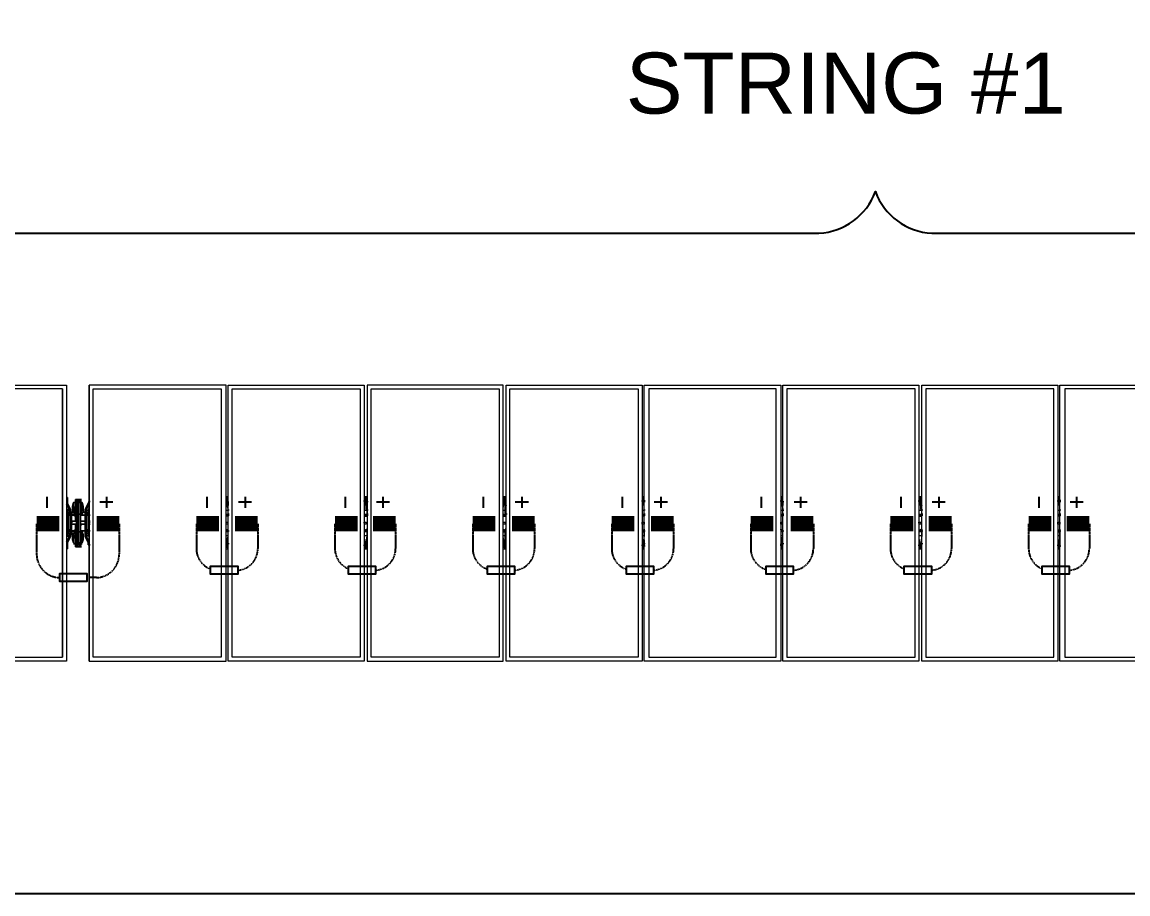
# Model space of a CAD drawing. Header units: feet. Extents: x -9903 to 12307, y -41 to 4121.
# Drawn here: x 3125.6 to 3488.5, y 3588.3 to 3874.2 of the extents above; entities that cross this region are included whole.
import ezdxf
from ezdxf.lldxf.tags import DXFTag

# ---------------------------------------------------------------- set-up
doc = ezdxf.new("R2010")
doc.units = ezdxf.units.FT
doc.header["$MEASUREMENT"] = 0
doc.linetypes.add('HIDDEN', pattern=[0.375, 0.25, -0.125])
for name, color, linetype in [('E-HARN-COMP', 8, 'Continuous'), ('E-TRNK-CABL-NEG', 6, 'HIDDEN'), ('E-TRUNK-CABLE-POS', 6, 'HIDDEN'), ('G-ANNO-TEXT', 1, 'Continuous'), ('Polarity-Text', 7, 'Continuous'), ('PV-DC-CABL-UG+', 5, 'DC+')]:
    doc.layers.add(name, color=color, linetype=linetype)
doc.styles.add('NEI-A', font='arial.ttf')
tags = doc.linetypes.add('DC+', pattern='A,0.176989,-0.049113,["DC+",NEI-A,S=0.1,R=0,X=0,Y=-0.05],-0.049113,-0.250887,0.176989', length=0.703091).pattern_tags.tags
tags[6] = DXFTag(74, 10)

# ---------------------------------------------------------------- blocks, each defined once
blk = doc.blocks.new('A$C4742fff2')
at = {"lineweight": 5}
for points in [[(15.6294, 0), (15.3994, 0), (15.3994, 0.4666), (15.6294, 0.4666)], [(15.6227, 0.46), (15.406, 0.46), (15.406, 0.0067), (15.6227, 0.0067)], [(15.6677, 0), (15.8994, 0), (15.8994, 0.4666), (15.6677, 0.4666)], [(15.6744, 0.0067), (15.6744, 0.46), (15.891, 0.46), (15.891, 0.0067)], [(15.9027, 0.4666), (16.1327, 0.4666), (16.1327, 0), (15.9027, 0)], [(15.9094, 0.0067), (15.9094, 0.46), (16.126, 0.46), (16.126, 0.0067)], [(16.1377, 0.4666), (16.1377, 0), (16.3677, 0), (16.3677, 0.4666)], [(16.1443, 0.46), (16.361, 0.46), (16.361, 0.0067), (16.1443, 0.0067)], [(16.6027, 0), (16.3727, 0), (16.3727, 0.4666), (16.6027, 0.4666)], [(16.3793, 0.0067), (16.3793, 0.46), (16.596, 0.46), (16.596, 0.0067)], [(16.8376, 0), (16.606, 0), (16.606, 0.4666), (16.8376, 0.4666)], [(16.8293, 0.46), (16.6143, 0.46), (16.6143, 0.0067), (16.8293, 0.0067)], [(16.841, 0.4666), (17.071, 0.4666), (17.071, 0), (16.841, 0)], [(17.0643, 0.46), (16.8476, 0.46), (16.8476, 0.0067), (17.0643, 0.0067)], [(17.076, 0.4666), (17.306, 0.4666), (17.306, 0), (17.076, 0)], [(17.2993, 0.46), (17.0826, 0.46), (17.0826, 0.0067), (17.2993, 0.0067)], [(17.541, 0), (17.3093, 0), (17.3093, 0.4666), (17.541, 0.4666)], [(17.5343, 0.46), (17.3176, 0.46), (17.3176, 0.0067), (17.5343, 0.0067)], [(15.631, 0.27), (15.631, 0.2683), (15.631, 0.27), (15.631, 0.2767), (15.6294, 0.2767), (15.631, 0.2767)], [(15.6377, 0.2517), (15.636, 0.2517), (15.636, 0.2533), (15.6344, 0.2533), (15.6344, 0.255), (15.636, 0.255), (15.636, 0.2567), (15.631, 0.2667), (15.636, 0.2567), (15.636, 0.255), (15.6344, 0.255), (15.631, 0.255), (15.631, 0.2533), (15.6327, 0.2517), (15.636, 0.2517), (15.6377, 0.2517), (15.6377, 0.215), (15.636, 0.215), (15.6377, 0.215), (15.6377, 0.2133), (15.636, 0.2133), (15.636, 0.2117), (15.6344, 0.2117), (15.636, 0.2117), (15.636, 0.21), (15.631, 0.2), (15.636, 0.21), (15.636, 0.2117), (15.6344, 0.2117), (15.631, 0.2117), (15.6344, 0.2117), (15.636, 0.2117), (15.6344, 0.2117), (15.6344, 0.2133), (15.636, 0.215), (15.6327, 0.215), (15.6327, 0.2167), (15.631, 0.2167), (15.631, 0.25), (15.6327, 0.25), (15.6327, 0.2517), (15.6327, 0.25), (15.631, 0.25), (15.631, 0.2167), (15.6327, 0.2167), (15.6327, 0.215), (15.636, 0.215), (15.6377, 0.215), (15.6377, 0.2133), (15.636, 0.2133), (15.636, 0.2117), (15.6344, 0.2117), (15.6344, 0.2133), (15.636, 0.215), (15.6377, 0.215), (15.6377, 0.2517), (15.636, 0.2517), (15.6377, 0.2517), (15.636, 0.2533), (15.636, 0.255), (15.636, 0.2567), (15.636, 0.255), (15.636, 0.2533)], [(15.6394, 0.2517), (15.641, 0.2517), (15.6427, 0.25), (15.641, 0.2517), (15.641, 0.2567), (15.6427, 0.2567), (15.6427, 0.255), (15.6444, 0.255), (15.6427, 0.25), (15.641, 0.2517), (15.6427, 0.25), (15.641, 0.2517), (15.6394, 0.2517), (15.6394, 0.2617), (15.641, 0.2683), (15.641, 0.26), (15.6444, 0.26), (15.6444, 0.2683), (15.641, 0.2683), (15.6444, 0.2683), (15.6444, 0.26), (15.641, 0.26), (15.641, 0.2683), (15.6394, 0.2617), (15.6394, 0.2517), (15.641, 0.2517), (15.641, 0.2533), (15.641, 0.2517), (15.6394, 0.2517), (15.6394, 0.2617)], [(15.6444, 0.2717), (15.6444, 0.2617), (15.646, 0.2617), (15.6444, 0.2617), (15.6444, 0.24), (15.6444, 0.2383), (15.6444, 0.24), (15.6444, 0.2617)], [(15.646, 0.2633), (15.6444, 0.2633)], [(15.6477, 0.2183), (15.6477, 0.2483), (15.646, 0.2483), (15.646, 0.2683), (15.6477, 0.2683), (15.6477, 0.2483), (15.6477, 0.2683), (15.646, 0.2683), (15.646, 0.2483), (15.6477, 0.2483), (15.6477, 0.2183), (15.646, 0.2183), (15.646, 0.2483), (15.646, 0.2183)], [(15.6494, 0.2717), (15.651, 0.2717), (15.6494, 0.2717), (15.6494, 0.2683), (15.6494, 0.2483), (15.6494, 0.2683), (15.6477, 0.2683), (15.6477, 0.2717)], [(15.6494, 0.2683), (15.6494, 0.2483), (15.6527, 0.2483), (15.6527, 0.2683)], [(15.6494, 0.2683), (15.6494, 0.2483), (15.6527, 0.2483), (15.6527, 0.2683)], [(15.6527, 0.2617), (15.6527, 0.2717), (15.6527, 0.27), (15.6544, 0.27), (15.6527, 0.27), (15.6527, 0.2717), (15.651, 0.2717), (15.6527, 0.2717), (15.6544, 0.2717), (15.6527, 0.2717)], [(15.6527, 0.2717), (15.651, 0.2717)], [(15.6544, 0.2633), (15.6527, 0.2633)], [(15.656, 0.2583), (15.656, 0.26), (15.6544, 0.26), (15.6544, 0.2567), (15.6544, 0.26), (15.656, 0.26), (15.656, 0.2683), (15.6544, 0.2683), (15.656, 0.2683), (15.656, 0.26)], [(15.656, 0.2683), (15.6577, 0.2617), (15.6577, 0.2517), (15.6577, 0.2533), (15.6577, 0.2517), (15.6577, 0.2617)], [(15.666, 0.2517), (15.666, 0.25), (15.6677, 0.25), (15.6677, 0.2167), (15.666, 0.2167), (15.666, 0.215), (15.6677, 0.215), (15.6677, 0.2167), (15.6677, 0.215), (15.6677, 0.2133), (15.6677, 0.215), (15.666, 0.215), (15.666, 0.2117), (15.6627, 0.2117), (15.661, 0.2117), (15.661, 0.21), (15.661, 0.2117), (15.661, 0.215), (15.6627, 0.215), (15.661, 0.215), (15.661, 0.2517), (15.6627, 0.2517), (15.661, 0.2517), (15.661, 0.255), (15.6627, 0.255), (15.666, 0.255), (15.6627, 0.255), (15.6627, 0.2567), (15.661, 0.2567), (15.666, 0.2667), (15.661, 0.2567), (15.6627, 0.2567), (15.6627, 0.255), (15.6644, 0.255), (15.6627, 0.255), (15.6627, 0.2517), (15.666, 0.2517), (15.666, 0.25), (15.6677, 0.25), (15.6677, 0.2517), (15.6677, 0.25), (15.6677, 0.2167), (15.666, 0.2167), (15.666, 0.215), (15.6627, 0.215), (15.661, 0.215), (15.661, 0.2517), (15.6627, 0.2517)], [(15.666, 0.2683), (15.6677, 0.27), (15.6677, 0.2767), (15.6677, 0.27)], [(15.631, 0.2517), (15.6327, 0.2517), (15.631, 0.2517), (15.6294, 0.2533), (15.631, 0.2517), (15.6327, 0.2517), (15.631, 0.2517), (15.631, 0.25)], [(15.631, 0.2467), (15.6294, 0.2467)], [(15.636, 0.2517), (15.6327, 0.2517), (15.631, 0.2533), (15.631, 0.255), (15.6344, 0.255), (15.6344, 0.2533), (15.636, 0.2533)], [(15.6344, 0.25), (15.6327, 0.25), (15.6327, 0.2483), (15.6327, 0.2467), (15.6344, 0.2467), (15.636, 0.2467), (15.636, 0.2483), (15.636, 0.25)], [(15.6344, 0.25), (15.6327, 0.2483), (15.6344, 0.2467), (15.636, 0.2483)], [(15.6327, 0.2483), (15.6344, 0.25), (15.6344, 0.2483), (15.6327, 0.2483), (15.6344, 0.25), (15.6344, 0.2483), (15.636, 0.2483), (15.6344, 0.2483), (15.636, 0.2483), (15.6344, 0.2483), (15.636, 0.2483), (15.6344, 0.2483), (15.636, 0.2483), (15.6344, 0.2483), (15.636, 0.2483), (15.6344, 0.2483), (15.636, 0.2483), (15.6344, 0.2483), (15.636, 0.2483), (15.6344, 0.2483), (15.636, 0.2483), (15.6344, 0.2483), (15.636, 0.2483), (15.6344, 0.2483), (15.636, 0.2483), (15.636, 0.2467), (15.6344, 0.2467), (15.6327, 0.2467), (15.6327, 0.2483), (15.6344, 0.2483), (15.636, 0.2483), (15.636, 0.2467), (15.6344, 0.2467), (15.6327, 0.2467)], [(15.6344, 0.25), (15.6327, 0.25), (15.6327, 0.2483), (15.6327, 0.2467), (15.6344, 0.2467), (15.636, 0.2467), (15.636, 0.2483), (15.636, 0.25)], [(15.6344, 0.25), (15.6327, 0.2483), (15.6344, 0.2467), (15.636, 0.2483)], [(15.6344, 0.255), (15.636, 0.255)], [(15.6344, 0.255), (15.636, 0.255)], [(15.6377, 0.2483), (15.641, 0.2483), (15.6377, 0.2483), (15.6444, 0.2483), (15.6427, 0.2483), (15.6444, 0.2483), (15.6427, 0.2483), (15.6444, 0.2483), (15.6427, 0.2483), (15.6444, 0.2483)], [(15.6444, 0.2467), (15.6377, 0.2467)], [(15.641, 0.26), (15.641, 0.2583)], [(15.641, 0.2517), (15.6427, 0.2517), (15.6427, 0.25), (15.6444, 0.255), (15.6427, 0.255), (15.6427, 0.2567), (15.641, 0.2567)], [(15.6427, 0.2517), (15.6427, 0.25), (15.6427, 0.2517), (15.641, 0.2517), (15.6427, 0.25)], [(15.641, 0.2467), (15.6427, 0.245)], [(15.6427, 0.26), (15.6427, 0.2567)], [(15.6477, 0.1983), (15.6477, 0.2183), (15.6494, 0.2183), (15.6494, 0.2483), (15.6477, 0.2483), (15.6494, 0.2483), (15.6494, 0.2183), (15.6477, 0.2183), (15.6477, 0.1983), (15.646, 0.1983), (15.646, 0.2183), (15.646, 0.1983)], [(15.6544, 0.2483), (15.6527, 0.2483), (15.6527, 0.2183), (15.6494, 0.2183), (15.6494, 0.2483), (15.651, 0.2483), (15.6494, 0.2483), (15.6494, 0.2183), (15.6527, 0.2183), (15.6527, 0.2483), (15.6544, 0.2483), (15.656, 0.2483), (15.6577, 0.2483), (15.656, 0.2483)], [(15.6544, 0.2367), (15.6527, 0.2367), (15.6544, 0.2367), (15.6527, 0.2367), (15.6544, 0.2367), (15.6527, 0.2367), (15.6527, 0.24), (15.6527, 0.2617), (15.6544, 0.2617), (15.6527, 0.2617), (15.6527, 0.24), (15.6527, 0.2367)], [(15.6544, 0.2483), (15.6527, 0.2483)], [(15.661, 0.2467), (15.6527, 0.2467)], [(15.656, 0.2567), (15.6577, 0.2517), (15.656, 0.2517), (15.6544, 0.25), (15.6544, 0.255), (15.656, 0.255)], [(15.656, 0.2567), (15.6577, 0.2517), (15.656, 0.2517), (15.6544, 0.25), (15.6544, 0.255), (15.656, 0.255)], [(15.656, 0.2517), (15.6544, 0.25), (15.6544, 0.2517), (15.6544, 0.25), (15.656, 0.2517), (15.6544, 0.25)], [(15.6594, 0.2517), (15.6577, 0.2517), (15.656, 0.25), (15.6577, 0.2517)], [(15.6577, 0.2517), (15.6577, 0.2617)], [(15.661, 0.255), (15.661, 0.2567), (15.661, 0.255), (15.661, 0.2517), (15.6627, 0.2517), (15.6627, 0.255)], [(15.6644, 0.2483), (15.6644, 0.25), (15.6627, 0.2483), (15.6627, 0.2467), (15.6644, 0.2467), (15.666, 0.2467), (15.666, 0.2483)], [(15.6644, 0.25), (15.6627, 0.2483), (15.6644, 0.2467), (15.666, 0.2483)], [(15.6644, 0.2467), (15.666, 0.2467), (15.666, 0.2483), (15.666, 0.25), (15.6644, 0.25), (15.6627, 0.25), (15.6627, 0.2483), (15.6627, 0.2467)], [(15.6644, 0.25), (15.6627, 0.2483), (15.6644, 0.2467), (15.666, 0.2483)], [(15.6644, 0.2467), (15.666, 0.2467), (15.666, 0.2483), (15.666, 0.25), (15.6644, 0.25), (15.6627, 0.25), (15.6627, 0.2483), (15.6627, 0.2467)], [(15.666, 0.2483), (15.6644, 0.2483)], [(15.666, 0.2483), (15.6644, 0.2483)], [(15.666, 0.2483), (15.6644, 0.2483), (15.666, 0.2483), (15.6644, 0.2483), (15.666, 0.2483), (15.6644, 0.2483), (15.666, 0.2483), (15.6644, 0.2483), (15.666, 0.2483), (15.6644, 0.2483), (15.666, 0.2483), (15.6677, 0.2483)], [(15.6677, 0.2533), (15.6677, 0.2517), (15.666, 0.2517), (15.666, 0.255), (15.666, 0.2517), (15.6677, 0.2517)], [(15.6694, 0.2467), (15.6677, 0.2467)], [(15.631, 0.2367), (15.6294, 0.2367)], [(15.631, 0.235), (15.6294, 0.235)], [(15.6294, 0.2317), (15.631, 0.2317)], [(15.6294, 0.2317), (15.631, 0.2317)], [(15.646, 0.2367), (15.6377, 0.2367), (15.646, 0.2367), (15.6444, 0.2367), (15.6444, 0.24), (15.6444, 0.2367), (15.646, 0.2367), (15.6444, 0.2367)], [(15.6377, 0.2317), (15.6377, 0.235), (15.6394, 0.235), (15.6377, 0.235)], [(15.6394, 0.2317), (15.6377, 0.2317), (15.646, 0.2317), (15.6377, 0.2317)], [(15.646, 0.2367), (15.6444, 0.2367), (15.6444, 0.24), (15.6444, 0.2367)], [(15.6444, 0.23), (15.646, 0.23), (15.6444, 0.23), (15.6444, 0.2317)], [(15.6444, 0.2267), (15.6444, 0.23)], [(15.6444, 0.2267), (15.6444, 0.2283), (15.6444, 0.2267), (15.6444, 0.205), (15.646, 0.205), (15.6444, 0.205)], [(15.6527, 0.24), (15.6527, 0.2383), (15.6527, 0.24), (15.6527, 0.2367), (15.661, 0.2367), (15.6527, 0.2367)], [(15.6527, 0.2317), (15.661, 0.2317), (15.661, 0.235), (15.661, 0.2317), (15.6527, 0.2317), (15.6527, 0.23), (15.6544, 0.23), (15.6527, 0.23), (15.6527, 0.2267), (15.6527, 0.23)], [(15.6527, 0.2317), (15.6527, 0.23), (15.6544, 0.23), (15.6527, 0.23)], [(15.6544, 0.23), (15.6527, 0.23), (15.6527, 0.2267), (15.6527, 0.23)], [(15.6527, 0.2267), (15.6527, 0.205), (15.6544, 0.205), (15.6527, 0.205), (15.6527, 0.1967), (15.6527, 0.205), (15.6527, 0.2267), (15.6527, 0.2283)], [(15.6694, 0.2367), (15.6677, 0.2367)], [(15.6694, 0.235), (15.6677, 0.235)], [(15.6694, 0.2317), (15.6677, 0.2317)], [(15.6694, 0.2317), (15.6677, 0.2317)], [(15.901, 0.235), (15.9027, 0.2333), (15.901, 0.2317), (15.8994, 0.2317), (15.8994, 0.2333), (15.8994, 0.235)], [(16.1343, 0.235), (16.136, 0.235), (16.136, 0.2317), (16.1343, 0.2317), (16.1327, 0.2333), (16.1327, 0.235)], [(16.3693, 0.235), (16.371, 0.235), (16.371, 0.2317), (16.3677, 0.2317), (16.3677, 0.2333), (16.3677, 0.235)], [(16.6043, 0.235), (16.606, 0.235), (16.606, 0.2317), (16.6027, 0.2317), (16.6027, 0.2333), (16.6027, 0.235)], [(16.8376, 0.235), (16.8393, 0.235), (16.841, 0.2333), (16.8393, 0.2333), (16.8393, 0.2317), (16.8376, 0.2317), (16.8376, 0.2333)], [(17.0726, 0.235), (17.0743, 0.235), (17.0743, 0.2317), (17.0726, 0.2317), (17.071, 0.2333), (17.071, 0.235)], [(17.3076, 0.235), (17.3093, 0.235), (17.3093, 0.2317), (17.306, 0.2317), (17.306, 0.2333), (17.306, 0.235)], [(15.6294, 0.22), (15.631, 0.22)], [(15.6294, 0.2133), (15.631, 0.215), (15.6327, 0.215), (15.631, 0.2133), (15.631, 0.2117), (15.631, 0.2133), (15.6327, 0.215), (15.631, 0.215)], [(15.631, 0.2167), (15.631, 0.215)], [(15.6344, 0.22), (15.6344, 0.2217), (15.6327, 0.22), (15.6344, 0.22), (15.636, 0.22), (15.6344, 0.22), (15.636, 0.22), (15.6344, 0.22), (15.636, 0.22), (15.6344, 0.22), (15.636, 0.22)], [(15.6344, 0.2217), (15.6327, 0.22), (15.6344, 0.2183), (15.636, 0.22)], [(15.6344, 0.2217), (15.6327, 0.2217), (15.6327, 0.22), (15.6327, 0.2183), (15.6344, 0.2183), (15.636, 0.2183), (15.636, 0.22), (15.636, 0.2217)], [(15.6344, 0.2217), (15.6327, 0.22), (15.6344, 0.2183), (15.636, 0.22)], [(15.6344, 0.2217), (15.6327, 0.2217), (15.6327, 0.22), (15.6327, 0.2183), (15.6344, 0.2183), (15.636, 0.2183), (15.636, 0.22), (15.636, 0.2217)], [(15.636, 0.22), (15.6344, 0.22)], [(15.636, 0.22), (15.6344, 0.22)], [(15.636, 0.2117), (15.636, 0.21)], [(15.641, 0.22), (15.6377, 0.22), (15.6444, 0.22), (15.6377, 0.22), (15.641, 0.22), (15.6427, 0.2217)], [(15.6427, 0.2183), (15.6444, 0.2183), (15.6427, 0.2183), (15.6444, 0.2183), (15.6377, 0.2183), (15.6444, 0.2183)], [(15.6394, 0.215), (15.641, 0.215), (15.6427, 0.2167), (15.641, 0.215), (15.6427, 0.2167), (15.6427, 0.215), (15.6427, 0.2167), (15.641, 0.215), (15.6427, 0.2167), (15.641, 0.215), (15.6394, 0.215), (15.6394, 0.205)], [(15.641, 0.2), (15.641, 0.2083), (15.6444, 0.2083), (15.6444, 0.1983), (15.641, 0.1983), (15.6444, 0.1983), (15.6444, 0.2083), (15.641, 0.2083), (15.641, 0.2), (15.6394, 0.205), (15.6394, 0.215), (15.641, 0.215), (15.641, 0.2133), (15.641, 0.215), (15.6394, 0.215), (15.6394, 0.205)], [(15.641, 0.21), (15.641, 0.215), (15.6427, 0.2167), (15.6444, 0.2117), (15.641, 0.2117), (15.641, 0.21), (15.641, 0.215), (15.6427, 0.2167), (15.6444, 0.2117), (15.641, 0.2117), (15.641, 0.21), (15.641, 0.2083)], [(15.6444, 0.2183), (15.6427, 0.2183)], [(15.6427, 0.2117), (15.6427, 0.2083)], [(15.6527, 0.2183), (15.6527, 0.1983), (15.6494, 0.1983), (15.6494, 0.2183), (15.651, 0.2183), (15.6494, 0.2183), (15.6494, 0.2), (15.6494, 0.2183), (15.6494, 0.1983), (15.6527, 0.1983), (15.6527, 0.2183), (15.6544, 0.2183), (15.656, 0.2183), (15.6544, 0.2183), (15.6544, 0.22), (15.6527, 0.22), (15.661, 0.22), (15.6527, 0.22), (15.6544, 0.22), (15.6544, 0.2183)], [(15.6527, 0.2183), (15.6544, 0.2183)], [(15.6544, 0.2167), (15.656, 0.215), (15.6544, 0.2167), (15.6544, 0.215), (15.6544, 0.2167), (15.6544, 0.2117)], [(15.656, 0.2), (15.6577, 0.205), (15.6577, 0.215), (15.6577, 0.2133), (15.6577, 0.215), (15.6577, 0.205), (15.656, 0.2), (15.656, 0.2083), (15.6544, 0.2083), (15.6544, 0.1983), (15.656, 0.1983), (15.6544, 0.1983), (15.6544, 0.2083), (15.656, 0.2083)], [(15.656, 0.21), (15.656, 0.2083), (15.656, 0.21), (15.656, 0.2117), (15.6544, 0.2117), (15.6544, 0.2083), (15.6544, 0.2117), (15.656, 0.2117)], [(15.6577, 0.2183), (15.656, 0.2183)], [(15.656, 0.2167), (15.6577, 0.215), (15.6577, 0.205), (15.6577, 0.215), (15.656, 0.2167), (15.6577, 0.215)], [(15.6644, 0.2117), (15.6627, 0.2117), (15.661, 0.21), (15.666, 0.2), (15.661, 0.21), (15.6627, 0.2117), (15.666, 0.2117), (15.666, 0.215), (15.6627, 0.215), (15.6627, 0.2117)], [(15.6627, 0.2117), (15.6627, 0.215), (15.661, 0.215), (15.661, 0.2117)], [(15.6644, 0.2217), (15.6627, 0.22), (15.6644, 0.2183), (15.666, 0.22)], [(15.6644, 0.2183), (15.666, 0.2183), (15.666, 0.22), (15.666, 0.2217), (15.6644, 0.2217), (15.6627, 0.2217), (15.6627, 0.22), (15.6627, 0.2183)], [(15.6644, 0.2217), (15.6627, 0.22), (15.6644, 0.2183), (15.666, 0.22)], [(15.6644, 0.2183), (15.666, 0.2183), (15.666, 0.22), (15.666, 0.2217), (15.6644, 0.2217), (15.6627, 0.2217), (15.6627, 0.22), (15.6627, 0.2183)], [(15.666, 0.22), (15.6644, 0.22)], [(15.666, 0.22), (15.6644, 0.22)], [(15.6694, 0.22), (15.6677, 0.22)], [(15.6294, 0.19), (15.631, 0.19), (15.631, 0.1967), (15.631, 0.1983), (15.631, 0.1967), (15.631, 0.19)], [(15.651, 0.1967), (15.651, 0.195), (15.6527, 0.195), (15.6527, 0.1983), (15.6544, 0.1983), (15.6527, 0.1983), (15.6527, 0.195), (15.6527, 0.1967), (15.6527, 0.195), (15.6527, 0.1967), (15.6527, 0.195), (15.6527, 0.1933), (15.6527, 0.195), (15.651, 0.195), (15.651, 0.1967), (15.6494, 0.1967), (15.6477, 0.1967), (15.646, 0.1967), (15.6444, 0.1967), (15.6444, 0.195), (15.6444, 0.1967), (15.6444, 0.205), (15.6444, 0.1967), (15.6444, 0.195), (15.646, 0.1967), (15.646, 0.1983), (15.6444, 0.1983), (15.646, 0.1983), (15.646, 0.1967), (15.6444, 0.195), (15.6444, 0.1967), (15.646, 0.1967), (15.6477, 0.1967), (15.6494, 0.1967)], [(15.6444, 0.2033), (15.646, 0.2033)], [(15.6444, 0.195), (15.646, 0.195), (15.6444, 0.195), (15.6444, 0.1933)], [(15.646, 0.195), (15.6477, 0.195), (15.6477, 0.1967)], [(15.646, 0.195), (15.6477, 0.1967), (15.6494, 0.1967), (15.6477, 0.1967), (15.646, 0.1967), (15.646, 0.195), (15.6477, 0.195)], [(15.6544, 0.1933), (15.6527, 0.1933), (15.6527, 0.195), (15.6527, 0.1933), (15.6544, 0.1933), (15.6527, 0.1933), (15.646, 0.1933), (15.6527, 0.1933)], [(15.6494, 0.2), (15.6477, 0.2), (15.6494, 0.2), (15.6494, 0.1967), (15.6477, 0.1967), (15.6477, 0.1983), (15.6477, 0.1967), (15.6494, 0.1967), (15.6494, 0.2), (15.651, 0.2)], [(15.6494, 0.1967), (15.6477, 0.1967)], [(15.651, 0.1967), (15.651, 0.195)], [(15.6544, 0.2033), (15.6527, 0.2033)], [(15.6544, 0.1967), (15.6527, 0.1967)], [(15.6677, 0.1967), (15.666, 0.1967), (15.666, 0.1983), (15.666, 0.1967), (15.6677, 0.1967), (15.6677, 0.19)]]:
    blk.add_lwpolyline(points, close=True, dxfattribs=at)
for points in [[(15.6227, 0.46), (15.6227, 0.0067)], [(15.6294, 0.4666), (15.6294, 0)], [(15.6677, 0), (15.6677, 0.4666)], [(15.6744, 0.0067), (15.6744, 0.46)], [(15.631, 0.2667), (15.631, 0.2667)], [(15.631, 0.2667), (15.631, 0.2667)], [(15.6427, 0.2683), (15.6427, 0.2683)], [(15.6427, 0.2683), (15.6427, 0.2683)], [(15.6444, 0.2733), (15.6444, 0.2717), (15.646, 0.27), (15.646, 0.2683), (15.646, 0.27), (15.6444, 0.2717), (15.646, 0.2717), (15.6477, 0.2717), (15.646, 0.2717), (15.6444, 0.2717), (15.6444, 0.27), (15.646, 0.27), (15.6477, 0.27), (15.6494, 0.27), (15.651, 0.27), (15.6494, 0.27), (15.651, 0.27), (15.6494, 0.27), (15.6477, 0.27), (15.646, 0.27), (15.6444, 0.27), (15.6444, 0.2717), (15.6444, 0.2733), (15.646, 0.2733), (15.651, 0.2733), (15.6527, 0.2733), (15.651, 0.2717), (15.6527, 0.2717), (15.651, 0.2717), (15.6494, 0.2717), (15.6494, 0.2683), (15.651, 0.2683), (15.6494, 0.2683), (15.6494, 0.27), (15.6477, 0.27), (15.6494, 0.27), (15.651, 0.27), (15.6494, 0.27), (15.6494, 0.2683), (15.6477, 0.2683), (15.6477, 0.2717), (15.646, 0.2717), (15.6477, 0.2717), (15.6494, 0.2717), (15.651, 0.2717), (15.6527, 0.2733), (15.6544, 0.2733), (15.6527, 0.2733), (15.6544, 0.2733)], [(15.6544, 0.2733), (15.6527, 0.2733), (15.6527, 0.2717), (15.6527, 0.2733), (15.6527, 0.2683), (15.6544, 0.2683), (15.6544, 0.26), (15.6544, 0.2683), (15.6527, 0.2683), (15.6527, 0.2733), (15.651, 0.2733), (15.646, 0.2733), (15.6444, 0.2733), (15.646, 0.2733), (15.6444, 0.2733), (15.6444, 0.2717), (15.646, 0.2717), (15.6444, 0.2733), (15.646, 0.2733), (15.6444, 0.2733), (15.646, 0.2717), (15.6477, 0.2717), (15.646, 0.2717), (15.6477, 0.2717), (15.646, 0.2717), (15.6444, 0.2717), (15.6444, 0.2733)], [(15.646, 0.2717), (15.646, 0.2717)], [(15.646, 0.2717), (15.646, 0.2717)], [(15.651, 0.2717), (15.6527, 0.2717)], [(15.651, 0.2717), (15.6527, 0.2717)], [(15.666, 0.27), (15.666, 0.27)], [(15.666, 0.27), (15.666, 0.27)], [(15.666, 0.2667), (15.666, 0.2667)], [(15.666, 0.2667), (15.666, 0.2667)], [(15.8994, 0.2783), (15.9027, 0.2783)], [(15.8994, 0.2733), (15.8994, 0.27)], [(15.9044, 0.255), (15.9027, 0.255), (15.9027, 0.2567), (15.901, 0.265), (15.901, 0.275), (15.9027, 0.275), (15.901, 0.275), (15.901, 0.2717), (15.9027, 0.27)], [(16.1327, 0.2783), (16.1377, 0.2783)], [(16.1377, 0.27), (16.136, 0.2717), (16.136, 0.275), (16.1343, 0.275), (16.136, 0.275)], [(16.1393, 0.255), (16.1377, 0.255), (16.136, 0.2567), (16.136, 0.265), (16.1343, 0.275)], [(16.1343, 0.2733), (16.1343, 0.27)], [(16.3677, 0.2783), (16.3727, 0.2783)], [(16.371, 0.27), (16.371, 0.2733), (16.3693, 0.275), (16.371, 0.275)], [(16.3727, 0.255), (16.371, 0.255), (16.371, 0.265), (16.3693, 0.275)], [(16.3693, 0.2733), (16.3693, 0.27)], [(16.6027, 0.2783), (16.606, 0.2783)], [(16.6077, 0.255), (16.606, 0.255), (16.606, 0.265), (16.6043, 0.275), (16.606, 0.275), (16.6043, 0.275), (16.6043, 0.2733), (16.606, 0.2717), (16.606, 0.27)], [(16.6043, 0.2733), (16.6043, 0.27)], [(16.8376, 0.2783), (16.841, 0.2783)], [(16.8376, 0.2733), (16.8376, 0.27)], [(16.841, 0.27), (16.8393, 0.2717), (16.8393, 0.275), (16.841, 0.275), (16.8393, 0.275), (16.8393, 0.265), (16.841, 0.2567), (16.841, 0.255), (16.8426, 0.255)], [(17.071, 0.2783), (17.076, 0.2783)], [(17.076, 0.27), (17.0743, 0.2717), (17.0743, 0.275), (17.0726, 0.275), (17.0743, 0.275)], [(17.0776, 0.255), (17.076, 0.255), (17.0743, 0.2567), (17.0743, 0.265), (17.0726, 0.275)], [(17.0726, 0.2733), (17.0726, 0.27)], [(17.306, 0.2783), (17.3093, 0.2783)], [(17.311, 0.255), (17.3093, 0.255), (17.3093, 0.265), (17.3076, 0.275), (17.3076, 0.2733), (17.3093, 0.2733), (17.3093, 0.2717), (17.3093, 0.27)], [(17.3076, 0.2733), (17.3076, 0.27)], [(15.6344, 0.2517), (15.6344, 0.2517)], [(15.6344, 0.2517), (15.6344, 0.2517)], [(15.641, 0.2617), (15.641, 0.2617)], [(15.641, 0.2617), (15.641, 0.2617)], [(15.6527, 0.2483), (15.6544, 0.2483)], [(15.6527, 0.2483), (15.6544, 0.2483)], [(15.656, 0.2617), (15.656, 0.2617)], [(15.656, 0.2617), (15.656, 0.2617)], [(15.661, 0.2517), (15.661, 0.2517)], [(15.661, 0.2517), (15.661, 0.2517)], [(15.6627, 0.2517), (15.6627, 0.2517)], [(15.6627, 0.2517), (15.6627, 0.2517)], [(15.6627, 0.2483), (15.6644, 0.25), (15.6644, 0.2483)], [(15.6627, 0.2483), (15.6627, 0.2467)], [(15.6644, 0.2467), (15.6627, 0.2467)], [(15.6644, 0.2483), (15.666, 0.2483)], [(15.6644, 0.2483), (15.666, 0.2483)], [(15.6644, 0.2483), (15.666, 0.2483)], [(15.6644, 0.2483), (15.666, 0.2483)], [(15.6644, 0.2467), (15.666, 0.2467), (15.666, 0.2483), (15.6644, 0.2483)], [(15.8994, 0.2483), (15.9027, 0.2483)], [(15.8994, 0.2467), (15.9027, 0.2467), (15.9044, 0.2467)], [(15.9027, 0.2467), (15.9027, 0.245), (15.8994, 0.245)], [(15.9044, 0.2483), (15.9027, 0.2483), (15.9027, 0.255)], [(16.1327, 0.2483), (16.1377, 0.2483)], [(16.1327, 0.2467), (16.1377, 0.2467), (16.1393, 0.2467)], [(16.1327, 0.245), (16.136, 0.245), (16.1377, 0.245), (16.1377, 0.2467)], [(16.1393, 0.2483), (16.1377, 0.2483), (16.1377, 0.255)], [(16.3677, 0.2483), (16.3727, 0.2483), (16.371, 0.2483)], [(16.3677, 0.2467), (16.371, 0.2467), (16.3727, 0.2467)], [(16.3677, 0.245), (16.371, 0.245), (16.3727, 0.245)], [(16.3743, 0.2483), (16.3727, 0.2483), (16.371, 0.25), (16.371, 0.255)], [(16.371, 0.245), (16.371, 0.2467)], [(16.6027, 0.2483), (16.606, 0.2483)], [(16.6027, 0.2467), (16.606, 0.2467), (16.6077, 0.2467)], [(16.606, 0.2467), (16.606, 0.245), (16.6027, 0.245)], [(16.6077, 0.2483), (16.606, 0.2483), (16.606, 0.255)], [(16.8376, 0.2483), (16.841, 0.2483)], [(16.8376, 0.2467), (16.841, 0.2467), (16.8426, 0.2467)], [(16.841, 0.2467), (16.841, 0.245), (16.8376, 0.245)], [(16.8426, 0.2483), (16.841, 0.2483), (16.841, 0.255)], [(17.071, 0.2483), (17.076, 0.2483)], [(17.071, 0.2467), (17.076, 0.2467), (17.0776, 0.2467)], [(17.071, 0.245), (17.0743, 0.245), (17.076, 0.245), (17.076, 0.2467)], [(17.0776, 0.2483), (17.076, 0.2483), (17.076, 0.255)], [(17.306, 0.2483), (17.3093, 0.2483)], [(17.306, 0.2467), (17.3093, 0.2467), (17.311, 0.2467)], [(17.3093, 0.2467), (17.3093, 0.245), (17.306, 0.245)], [(17.311, 0.2483), (17.3093, 0.2483), (17.3093, 0.255)], [(15.6444, 0.2367), (15.646, 0.2367)], [(15.6444, 0.2367), (15.646, 0.2367)], [(15.6444, 0.23), (15.6444, 0.2317)], [(15.6444, 0.2317), (15.6444, 0.23)], [(15.6444, 0.23), (15.6444, 0.2267)], [(15.6444, 0.23), (15.6444, 0.2267)], [(15.6444, 0.23), (15.646, 0.23)], [(15.6444, 0.23), (15.646, 0.23)], [(15.6527, 0.2367), (15.6544, 0.2367)], [(15.6527, 0.2367), (15.6544, 0.2367)], [(15.6527, 0.2367), (15.6544, 0.2367)], [(15.6527, 0.2367), (15.6544, 0.2367)], [(15.6327, 0.22), (15.6344, 0.2217), (15.6344, 0.22)], [(15.6327, 0.2183), (15.6327, 0.22)], [(15.6327, 0.2183), (15.6327, 0.22)], [(15.6327, 0.22), (15.6344, 0.22)], [(15.6344, 0.2183), (15.6327, 0.2183)], [(15.6344, 0.2183), (15.6327, 0.2183)], [(15.6344, 0.22), (15.636, 0.22)], [(15.6344, 0.22), (15.636, 0.22)], [(15.6344, 0.22), (15.636, 0.22)], [(15.6344, 0.22), (15.636, 0.22), (15.6344, 0.22)], [(15.6344, 0.2183), (15.636, 0.2183), (15.636, 0.22)], [(15.6344, 0.22), (15.636, 0.22), (15.6344, 0.22)], [(15.6344, 0.2183), (15.636, 0.2183), (15.636, 0.22)], [(15.6344, 0.22), (15.636, 0.22)], [(15.6344, 0.215), (15.6344, 0.215)], [(15.6344, 0.215), (15.6344, 0.215)], [(15.636, 0.215), (15.636, 0.215)], [(15.636, 0.215), (15.636, 0.215)], [(15.6544, 0.2167), (15.656, 0.2167), (15.656, 0.215), (15.6577, 0.215)], [(15.6544, 0.2167), (15.656, 0.2167), (15.656, 0.215), (15.6577, 0.215)], [(15.656, 0.21), (15.6577, 0.215)], [(15.656, 0.21), (15.6577, 0.215)], [(15.661, 0.215), (15.661, 0.215)], [(15.661, 0.215), (15.661, 0.215)], [(15.6644, 0.22), (15.6644, 0.2217), (15.6627, 0.22)], [(15.6644, 0.22), (15.6644, 0.2217), (15.6627, 0.22)], [(15.6627, 0.22), (15.6627, 0.2183), (15.6644, 0.2183)], [(15.6627, 0.22), (15.6627, 0.2183), (15.6644, 0.2183)], [(15.6627, 0.215), (15.6627, 0.215)], [(15.6627, 0.215), (15.6627, 0.215)], [(15.6644, 0.22), (15.666, 0.22)], [(15.6644, 0.22), (15.666, 0.22)], [(15.6644, 0.22), (15.666, 0.22)], [(15.6644, 0.22), (15.666, 0.22)], [(15.666, 0.22), (15.6644, 0.22)], [(15.666, 0.22), (15.666, 0.2183), (15.6644, 0.2183)], [(15.6644, 0.22), (15.666, 0.22)], [(15.6644, 0.22), (15.666, 0.22)], [(15.6644, 0.22), (15.666, 0.22)], [(15.6644, 0.22), (15.666, 0.22)], [(15.6644, 0.22), (15.666, 0.22)], [(15.6644, 0.22), (15.666, 0.22)], [(15.6644, 0.22), (15.666, 0.22)], [(15.6644, 0.22), (15.666, 0.22)], [(15.6644, 0.22), (15.666, 0.22)], [(15.666, 0.22), (15.6644, 0.22)], [(15.666, 0.22), (15.666, 0.2183), (15.6644, 0.2183)], [(15.6644, 0.22), (15.666, 0.22)], [(15.901, 0.1933), (15.901, 0.2017), (15.9027, 0.2117), (15.9027, 0.2183), (15.9027, 0.22), (15.9027, 0.2233), (15.901, 0.2217), (15.8994, 0.2217), (15.8994, 0.2233)], [(15.8994, 0.22), (15.9027, 0.22), (15.9044, 0.22)], [(15.9027, 0.2183), (15.8994, 0.2183)], [(16.1327, 0.2233), (16.1343, 0.2217), (16.136, 0.2217), (16.136, 0.2233), (16.1377, 0.2233), (16.1377, 0.22)], [(16.1377, 0.1983), (16.136, 0.195), (16.136, 0.1933), (16.1343, 0.1933), (16.1343, 0.1917), (16.1343, 0.1933), (16.136, 0.195), (16.136, 0.2017), (16.1377, 0.2117), (16.1377, 0.2183), (16.1377, 0.22), (16.1327, 0.22)], [(16.1377, 0.2183), (16.1327, 0.2183)], [(16.3677, 0.2233), (16.3677, 0.2217), (16.371, 0.2217), (16.371, 0.2233), (16.3727, 0.2233), (16.371, 0.2233), (16.371, 0.22)], [(16.371, 0.2117), (16.371, 0.2167), (16.3727, 0.2183), (16.3727, 0.22), (16.371, 0.22), (16.3677, 0.22)], [(16.3677, 0.2183), (16.371, 0.2183), (16.3727, 0.2183)], [(16.371, 0.1983), (16.371, 0.1933), (16.3693, 0.1933), (16.3693, 0.1917), (16.3693, 0.1933), (16.3693, 0.195), (16.371, 0.2017), (16.371, 0.2117), (16.3727, 0.2117)], [(16.6027, 0.2233), (16.6027, 0.2217), (16.606, 0.2217), (16.606, 0.2233), (16.606, 0.22), (16.606, 0.2183)], [(16.6027, 0.22), (16.606, 0.22), (16.6077, 0.22)], [(16.6027, 0.2183), (16.606, 0.2183), (16.606, 0.2117), (16.6043, 0.2017), (16.6043, 0.1933), (16.606, 0.1933)], [(16.8393, 0.1933), (16.8393, 0.2017), (16.841, 0.2117), (16.841, 0.2183), (16.841, 0.22), (16.841, 0.2233), (16.8393, 0.2217), (16.8376, 0.2217), (16.8376, 0.2233)], [(16.8376, 0.22), (16.841, 0.22), (16.8426, 0.22)], [(16.841, 0.2183), (16.8376, 0.2183)], [(17.071, 0.2233), (17.0726, 0.2217), (17.0743, 0.2217), (17.0743, 0.2233), (17.076, 0.2233), (17.076, 0.22), (17.076, 0.2183), (17.076, 0.2117), (17.0743, 0.2017), (17.0726, 0.195), (17.0726, 0.1933), (17.0743, 0.1933)], [(17.071, 0.22), (17.076, 0.22), (17.0776, 0.22)], [(17.076, 0.2183), (17.071, 0.2183)], [(17.306, 0.2233), (17.306, 0.2217), (17.3093, 0.2217), (17.3093, 0.2233), (17.3093, 0.22), (17.3093, 0.2183)], [(17.306, 0.22), (17.3093, 0.22), (17.311, 0.22)], [(17.306, 0.2183), (17.3093, 0.2183), (17.3093, 0.2117), (17.3093, 0.2017), (17.3076, 0.195), (17.3076, 0.1933), (17.3093, 0.1933)], [(15.631, 0.2), (15.631, 0.2)], [(15.631, 0.2), (15.631, 0.2)], [(15.641, 0.205), (15.641, 0.205)], [(15.641, 0.205), (15.641, 0.205)], [(15.6427, 0.2), (15.6427, 0.2)], [(15.6427, 0.2), (15.6427, 0.2)], [(15.646, 0.195), (15.6444, 0.195)], [(15.6444, 0.195), (15.6444, 0.1933)], [(15.6444, 0.195), (15.6444, 0.1933)], [(15.6444, 0.195), (15.6444, 0.1933)], [(15.646, 0.195), (15.6444, 0.195)], [(15.6444, 0.1933), (15.6444, 0.195)], [(15.6444, 0.1933), (15.646, 0.1933)], [(15.6444, 0.1933), (15.646, 0.1933)], [(15.6444, 0.1933), (15.646, 0.1933)], [(15.6444, 0.1933), (15.646, 0.1933)], [(15.6477, 0.1967), (15.6477, 0.195), (15.646, 0.195)], [(15.6477, 0.1967), (15.646, 0.1967), (15.646, 0.195)], [(15.646, 0.195), (15.6477, 0.195)], [(15.646, 0.195), (15.6477, 0.195)], [(15.6494, 0.1983), (15.6494, 0.1967), (15.651, 0.1967)], [(15.6494, 0.1983), (15.651, 0.1983)], [(15.6494, 0.1983), (15.6494, 0.1967), (15.651, 0.1967)], [(15.6494, 0.1983), (15.651, 0.1983)], [(15.651, 0.1967), (15.6494, 0.1967), (15.651, 0.1967)], [(15.651, 0.1967), (15.6494, 0.1967), (15.651, 0.1967)], [(15.651, 0.195), (15.651, 0.1967)], [(15.651, 0.195), (15.651, 0.1967)], [(15.651, 0.195), (15.6527, 0.195), (15.651, 0.195)], [(15.651, 0.195), (15.6527, 0.195), (15.651, 0.195)], [(15.6527, 0.1967), (15.6544, 0.1967)], [(15.6527, 0.1967), (15.6544, 0.1967)], [(15.6527, 0.1933), (15.6527, 0.195)], [(15.6527, 0.1933), (15.6527, 0.195)], [(15.656, 0.205), (15.656, 0.205)], [(15.656, 0.205), (15.656, 0.205)], [(15.666, 0.2), (15.666, 0.2)], [(15.666, 0.2), (15.666, 0.2)], [(15.666, 0.1967), (15.666, 0.1967)], [(15.666, 0.1967), (15.666, 0.1967)], [(15.8994, 0.1967), (15.8994, 0.1933)], [(15.8994, 0.19), (15.9027, 0.19)], [(15.9027, 0.1983), (15.901, 0.195), (15.901, 0.1917), (15.9027, 0.1917)], [(15.9027, 0.1933), (15.901, 0.1933), (15.901, 0.1917)], [(16.1327, 0.19), (16.1377, 0.19)], [(16.1343, 0.1967), (16.1343, 0.1933), (16.136, 0.1933)], [(16.1343, 0.1917), (16.136, 0.1917)], [(16.3677, 0.19), (16.3727, 0.19)], [(16.3693, 0.1967), (16.3693, 0.1933), (16.371, 0.1933)], [(16.3693, 0.1917), (16.371, 0.1917)], [(16.6027, 0.19), (16.606, 0.19)], [(16.606, 0.1983), (16.606, 0.195), (16.6043, 0.1933), (16.6043, 0.1917), (16.6043, 0.1933), (16.6043, 0.1967)], [(16.8376, 0.1967), (16.8376, 0.1933)], [(16.8376, 0.19), (16.841, 0.19)], [(16.841, 0.1983), (16.8393, 0.195), (16.8393, 0.1917), (16.841, 0.1917)], [(16.841, 0.1933), (16.8393, 0.1933), (16.8393, 0.1917)], [(17.071, 0.19), (17.076, 0.19)], [(17.0726, 0.1917), (17.0726, 0.1933), (17.0743, 0.1933), (17.0743, 0.195), (17.076, 0.1983)], [(17.0726, 0.1967), (17.0726, 0.1933), (17.0726, 0.1917), (17.0743, 0.1917)], [(17.306, 0.19), (17.3093, 0.19)], [(17.3093, 0.1983), (17.3093, 0.195), (17.3093, 0.1933), (17.3076, 0.1933), (17.3076, 0.1917), (17.3093, 0.1917)], [(17.3076, 0.1967), (17.3076, 0.1933), (17.3076, 0.1917)]]:
    blk.add_lwpolyline(points, dxfattribs=at)
at = {"color": 8, "lineweight": 5, "true_color": 0x808080}
for points in [[(15.6294, 0.27), (15.631, 0.27), (15.6294, 0.27)], [(15.6294, 0.27), (15.631, 0.27), (15.6294, 0.27)], [(15.6444, 0.2733), (15.6444, 0.2733)], [(15.6444, 0.2733), (15.6444, 0.2733)], [(15.6527, 0.2733), (15.6527, 0.2733)], [(15.6527, 0.2733), (15.6527, 0.2733)], [(15.8994, 0.2767), (15.9027, 0.2767)], [(15.9027, 0.2733), (15.9027, 0.275), (15.901, 0.275), (15.8994, 0.26)], [(15.8994, 0.2733), (15.8994, 0.2733)], [(15.9027, 0.2717), (15.901, 0.2717), (15.8994, 0.2717), (15.8994, 0.27), (15.8994, 0.2717)], [(15.901, 0.2717), (15.9027, 0.27), (15.9027, 0.2633)], [(15.9027, 0.2667), (15.9027, 0.27)], [(16.1327, 0.2767), (16.1377, 0.2767)], [(16.1377, 0.2733), (16.1377, 0.275), (16.1343, 0.275), (16.1327, 0.26)], [(16.1327, 0.2717), (16.1327, 0.27), (16.1327, 0.2717), (16.1343, 0.2717)], [(16.1343, 0.2733), (16.1343, 0.2733)], [(16.1377, 0.2717), (16.136, 0.2717), (16.136, 0.27), (16.1377, 0.2633)], [(16.1377, 0.2667), (16.1377, 0.27), (16.1393, 0.27)], [(16.3677, 0.2767), (16.3727, 0.2767)], [(16.3727, 0.2733), (16.371, 0.275), (16.3693, 0.275), (16.3677, 0.26)], [(16.3677, 0.2717), (16.3677, 0.27), (16.3677, 0.2717), (16.3693, 0.2717)], [(16.3693, 0.2733), (16.3693, 0.2733)], [(16.3727, 0.2717), (16.371, 0.2717), (16.371, 0.27), (16.3727, 0.2633)], [(16.3727, 0.27), (16.371, 0.27), (16.371, 0.2683), (16.3727, 0.2667)], [(16.6027, 0.2767), (16.606, 0.2767)], [(16.606, 0.2733), (16.606, 0.275), (16.6043, 0.275), (16.6027, 0.26)], [(16.6027, 0.2717), (16.6027, 0.27), (16.6027, 0.2717), (16.6043, 0.2717)], [(16.6043, 0.2733), (16.6043, 0.2733)], [(16.606, 0.2633), (16.606, 0.2717), (16.6077, 0.2717)], [(16.606, 0.2667), (16.606, 0.27), (16.6077, 0.27)], [(16.836, 0.2717), (16.836, 0.2717)], [(16.8376, 0.2767), (16.841, 0.2767)], [(16.841, 0.2733), (16.841, 0.275), (16.8393, 0.275), (16.8376, 0.26)], [(16.8376, 0.2733), (16.8376, 0.2733)], [(16.841, 0.2717), (16.8393, 0.2717), (16.841, 0.27), (16.841, 0.2633)], [(16.841, 0.2667), (16.841, 0.27), (16.8426, 0.27)], [(17.071, 0.2767), (17.076, 0.2767)], [(17.076, 0.2733), (17.076, 0.275), (17.0726, 0.275), (17.071, 0.26)], [(17.071, 0.2717), (17.071, 0.27), (17.071, 0.2717), (17.0726, 0.2717)], [(17.0726, 0.2733), (17.0726, 0.2733)], [(17.076, 0.2717), (17.0743, 0.2717), (17.0743, 0.27), (17.076, 0.2633)], [(17.076, 0.2667), (17.076, 0.27)], [(17.306, 0.2767), (17.3093, 0.2767)], [(17.3093, 0.2733), (17.3093, 0.275), (17.3076, 0.275), (17.306, 0.26)], [(17.3076, 0.2733), (17.3076, 0.2733)], [(17.3093, 0.2633), (17.3093, 0.2717), (17.311, 0.2717)], [(17.3093, 0.2667), (17.3093, 0.27), (17.311, 0.27)], [(15.8994, 0.255), (15.9027, 0.255)], [(16.1327, 0.255), (16.1377, 0.255)], [(16.3677, 0.255), (16.371, 0.255)], [(16.6027, 0.255), (16.606, 0.255)], [(16.8376, 0.255), (16.841, 0.255)], [(17.071, 0.255), (17.076, 0.255)], [(17.306, 0.255), (17.3093, 0.255)], [(15.6444, 0.23), (15.646, 0.23)], [(15.6444, 0.23), (15.646, 0.23)], [(15.6527, 0.23), (15.6544, 0.23)], [(15.6527, 0.23), (15.6544, 0.23)], [(15.9027, 0.2117), (15.8994, 0.2117)], [(15.8994, 0.2083), (15.901, 0.1933)], [(16.1377, 0.2117), (16.1327, 0.2117)], [(16.1327, 0.2083), (16.1343, 0.1933)], [(16.371, 0.2117), (16.3677, 0.2117)], [(16.3677, 0.2083), (16.3693, 0.1933)], [(16.606, 0.2117), (16.6027, 0.2117)], [(16.6027, 0.2083), (16.6043, 0.1933)], [(16.841, 0.2117), (16.8376, 0.2117)], [(16.8376, 0.2083), (16.8393, 0.1933)], [(17.076, 0.2117), (17.071, 0.2117)], [(17.071, 0.2083), (17.0726, 0.1933)], [(17.3093, 0.2117), (17.306, 0.2117)], [(17.306, 0.2083), (17.3076, 0.1933)], [(15.631, 0.1967), (15.6294, 0.1967), (15.631, 0.1967)], [(15.631, 0.1967), (15.6294, 0.1967), (15.631, 0.1967)], [(15.6444, 0.195), (15.6444, 0.195)], [(15.6444, 0.195), (15.6444, 0.195)], [(15.646, 0.1967), (15.6477, 0.1967)], [(15.646, 0.1967), (15.6477, 0.1967)], [(15.646, 0.1967), (15.6477, 0.1967)], [(15.646, 0.1967), (15.6477, 0.1967)], [(15.6477, 0.1967), (15.6494, 0.1967)], [(15.6477, 0.1967), (15.6494, 0.1967)], [(15.6527, 0.195), (15.6527, 0.195)], [(15.6527, 0.195), (15.6527, 0.195)], [(15.8994, 0.1983), (15.8994, 0.195), (15.8994, 0.1967)], [(15.8994, 0.1933), (15.8994, 0.1933)], [(15.8994, 0.19), (15.9027, 0.19)], [(15.9027, 0.195), (15.901, 0.195), (15.9027, 0.1967), (15.9027, 0.205)], [(15.901, 0.1917), (15.9027, 0.1917), (15.9027, 0.1933)], [(15.9044, 0.1983), (15.9027, 0.1983), (15.9027, 0.2)], [(16.1327, 0.1983), (16.1327, 0.195), (16.1327, 0.1967)], [(16.1327, 0.19), (16.1377, 0.19)], [(16.1343, 0.1917), (16.1377, 0.1917), (16.1377, 0.1933)], [(16.1343, 0.1933), (16.1343, 0.1933)], [(16.1377, 0.195), (16.136, 0.195), (16.136, 0.1967), (16.1377, 0.205)], [(16.1377, 0.1983), (16.1377, 0.2)], [(16.3677, 0.1983), (16.3677, 0.195), (16.3677, 0.1967)], [(16.3677, 0.19), (16.3727, 0.19)], [(16.3693, 0.1917), (16.371, 0.1917), (16.371, 0.1933), (16.3727, 0.1933)], [(16.3693, 0.1933), (16.3693, 0.1933)], [(16.3727, 0.195), (16.371, 0.195), (16.371, 0.1967), (16.3727, 0.205)], [(16.3727, 0.1983), (16.371, 0.1983), (16.3727, 0.2)], [(16.6027, 0.1983), (16.6027, 0.195), (16.6027, 0.1967)], [(16.6027, 0.19), (16.606, 0.19)], [(16.6043, 0.1917), (16.606, 0.1917), (16.606, 0.1933)], [(16.6043, 0.1933), (16.6043, 0.1933)], [(16.606, 0.205), (16.606, 0.195), (16.6077, 0.195)], [(16.6077, 0.1983), (16.606, 0.1983), (16.606, 0.2)], [(16.8376, 0.1967), (16.8376, 0.195), (16.8376, 0.1983)], [(16.8376, 0.195), (16.8376, 0.195)], [(16.8376, 0.1933), (16.8376, 0.1933)], [(16.8376, 0.19), (16.841, 0.19)], [(16.841, 0.195), (16.8393, 0.195), (16.841, 0.1967), (16.841, 0.205)], [(16.8393, 0.1917), (16.841, 0.1917), (16.841, 0.1933)], [(16.8426, 0.1983), (16.841, 0.1983), (16.841, 0.2)], [(17.071, 0.1983), (17.071, 0.195), (17.071, 0.1967)], [(17.071, 0.19), (17.076, 0.19)], [(17.0726, 0.1917), (17.0743, 0.1917), (17.076, 0.1933)], [(17.0726, 0.1933), (17.0726, 0.1933)], [(17.076, 0.195), (17.0743, 0.195), (17.0743, 0.1967), (17.076, 0.205)], [(17.0776, 0.1983), (17.076, 0.1983), (17.076, 0.2)], [(17.306, 0.1983), (17.306, 0.195), (17.306, 0.1967)], [(17.306, 0.19), (17.3093, 0.19)], [(17.3076, 0.1917), (17.3093, 0.1917), (17.3093, 0.1933)], [(17.3076, 0.1933), (17.3076, 0.1933)], [(17.3093, 0.205), (17.3093, 0.195), (17.311, 0.195)], [(17.3093, 0.1983), (17.3093, 0.2)]]:
    blk.add_lwpolyline(points, dxfattribs=at)
for points in [[(15.6294, 0.2667), (15.631, 0.2667), (15.631, 0.2683), (15.631, 0.2667)], [(15.6344, 0.255), (15.6294, 0.265), (15.631, 0.265), (15.631, 0.2667), (15.631, 0.265), (15.6294, 0.265)], [(15.6444, 0.2617), (15.6444, 0.27)], [(15.646, 0.2383), (15.6444, 0.2383), (15.6444, 0.2633), (15.6444, 0.2383)], [(15.6477, 0.2733), (15.646, 0.2733)], [(15.651, 0.27), (15.6494, 0.27), (15.6477, 0.27), (15.646, 0.27), (15.6477, 0.27), (15.646, 0.27), (15.6477, 0.27), (15.646, 0.27), (15.6477, 0.27), (15.6494, 0.27), (15.651, 0.27), (15.6527, 0.27), (15.651, 0.27), (15.6527, 0.27), (15.6527, 0.2617), (15.6527, 0.27), (15.651, 0.27), (15.6527, 0.27)], [(15.6494, 0.2717), (15.6477, 0.2717)], [(15.6527, 0.2717), (15.651, 0.2717)], [(15.6544, 0.2733), (15.6527, 0.2733)], [(15.6544, 0.2367), (15.6527, 0.2367), (15.6527, 0.2383), (15.6527, 0.2633), (15.6527, 0.2383), (15.6527, 0.2367), (15.6544, 0.2367), (15.6527, 0.2367)], [(15.6677, 0.265), (15.6677, 0.2667), (15.666, 0.2667), (15.6677, 0.2667), (15.6677, 0.265), (15.6627, 0.255)], [(15.6677, 0.2667), (15.6677, 0.2683), (15.666, 0.2683), (15.6677, 0.2683)], [(15.6694, 0.27), (15.6677, 0.27)], [(16.8376, 0.2717), (16.8376, 0.27)], [(17.306, 0.2717), (17.306, 0.27)], [(15.631, 0.2567), (15.631, 0.255), (15.631, 0.2567), (15.6294, 0.2567)], [(15.6344, 0.25), (15.6327, 0.25)], [(15.6327, 0.2467), (15.6327, 0.22)], [(15.636, 0.25), (15.636, 0.2517)], [(15.636, 0.22), (15.636, 0.2467)], [(15.6427, 0.25), (15.6444, 0.25)], [(15.646, 0.26), (15.6444, 0.26)], [(15.646, 0.255), (15.6444, 0.255)], [(15.6527, 0.26), (15.6544, 0.26)], [(15.6544, 0.255), (15.6527, 0.255)], [(15.6527, 0.25), (15.6544, 0.25)], [(15.6627, 0.2517), (15.6627, 0.25)], [(15.6627, 0.2467), (15.6627, 0.22)], [(15.6677, 0.2567), (15.666, 0.2567), (15.6677, 0.2567), (15.6677, 0.255)], [(15.6677, 0.25), (15.666, 0.25)], [(15.666, 0.22), (15.666, 0.2467)], [(15.646, 0.2367), (15.6444, 0.2367), (15.6444, 0.2383), (15.6444, 0.2367), (15.646, 0.2367), (15.6444, 0.2367)], [(15.646, 0.2367), (15.6444, 0.2367)], [(15.6444, 0.2283), (15.6444, 0.2317)], [(15.646, 0.23), (15.6444, 0.23)], [(15.646, 0.23), (15.6444, 0.23)], [(15.646, 0.2283), (15.6444, 0.2283), (15.6444, 0.2033), (15.6444, 0.2283)], [(15.6544, 0.2367), (15.6527, 0.2367)], [(15.6527, 0.2317), (15.6527, 0.2283), (15.6527, 0.2033), (15.6527, 0.2283)], [(15.6544, 0.23), (15.6527, 0.23)], [(15.6544, 0.23), (15.6527, 0.23)], [(15.6294, 0.2017), (15.631, 0.2017), (15.631, 0.2), (15.631, 0.2017), (15.6294, 0.2017), (15.6344, 0.2117)], [(15.6294, 0.2117), (15.631, 0.2117), (15.631, 0.21), (15.631, 0.2117)], [(15.6327, 0.2183), (15.6327, 0.2167)], [(15.636, 0.215), (15.636, 0.2183)], [(15.6444, 0.2167), (15.6427, 0.2167)], [(15.646, 0.2117), (15.6444, 0.2117)], [(15.646, 0.2083), (15.6444, 0.2083)], [(15.6544, 0.2167), (15.6527, 0.2167)], [(15.6527, 0.2117), (15.6544, 0.2117)], [(15.6544, 0.2083), (15.6527, 0.2083)], [(15.6627, 0.2183), (15.6627, 0.215)], [(15.6627, 0.2117), (15.6677, 0.2017), (15.666, 0.2017), (15.666, 0.2), (15.666, 0.2017), (15.6677, 0.2017)], [(15.666, 0.2167), (15.666, 0.2183)], [(15.666, 0.2117), (15.6677, 0.2117), (15.6677, 0.21), (15.6677, 0.2117)], [(15.6294, 0.2), (15.631, 0.2), (15.631, 0.1983), (15.631, 0.2)], [(15.6444, 0.1967), (15.6444, 0.205)], [(15.6477, 0.1967), (15.646, 0.1967)], [(15.646, 0.195), (15.646, 0.1933)], [(15.6494, 0.1967), (15.6477, 0.1967)], [(15.651, 0.1967), (15.6494, 0.1967), (15.651, 0.1967), (15.6527, 0.1967), (15.651, 0.1967), (15.6527, 0.1967)], [(15.6527, 0.205), (15.6527, 0.1967), (15.651, 0.1967), (15.6527, 0.1967), (15.651, 0.1967), (15.6527, 0.1967)], [(15.6527, 0.1933), (15.6527, 0.195)], [(15.6677, 0.2), (15.666, 0.2), (15.666, 0.1983), (15.666, 0.2)], [(15.6694, 0.1967), (15.6677, 0.1967)]]:
    blk.add_lwpolyline(points, close=True, dxfattribs=at)

msp = doc.modelspace()

# ---------------------------------------------------------------- linework, layer by layer
at = {"layer": 'E-HARN-COMP', "const_width": 5}
for points in [[(3130.34, 3709.71), (3137.79, 3709.71)], [(3150.01, 3709.71), (3157.46, 3709.71)], [(3182.77, 3709.71), (3190.22, 3709.71)], [(3195.49, 3709.71), (3202.94, 3709.71)], [(3228.24, 3709.71), (3235.7, 3709.71)], [(3240.71, 3709.71), (3248.17, 3709.71)], [(3273.47, 3709.71), (3280.92, 3709.71)], [(3286.32, 3709.71), (3293.77, 3709.71)], [(3319.08, 3709.71), (3326.53, 3709.71)], [(3331.94, 3709.71), (3339.4, 3709.71)], [(3364.7, 3709.71), (3372.15, 3709.71)], [(3377.8, 3709.71), (3385.26, 3709.71)], [(3410.56, 3709.71), (3418.02, 3709.71)], [(3423.15, 3709.71), (3430.6, 3709.71)], [(3455.91, 3709.71), (3463.36, 3709.71)], [(3468.37, 3709.71), (3475.83, 3709.71)]]:
    msp.add_lwpolyline(points, dxfattribs=at)
at = {"layer": 'E-HARN-COMP'}
for points in [[(3191.9, 3695.62), (3187.34, 3695.62), (3187.34, 3693.3), (3191.9, 3693.3)], [(3191.9, 3693.3), (3196.47, 3693.3), (3196.47, 3695.62), (3191.9, 3695.62)], [(3237.13, 3695.62), (3232.57, 3695.62), (3232.57, 3693.3), (3237.13, 3693.3)], [(3237.13, 3693.3), (3241.69, 3693.3), (3241.69, 3695.62), (3237.13, 3695.62)], [(3282.74, 3695.62), (3278.17, 3695.62), (3278.17, 3693.3), (3282.74, 3693.3)], [(3282.74, 3693.3), (3287.3, 3693.3), (3287.3, 3695.62), (3282.74, 3695.62)], [(3328.36, 3695.62), (3323.79, 3695.62), (3323.79, 3693.3), (3328.36, 3693.3)], [(3328.36, 3693.3), (3332.92, 3693.3), (3332.92, 3695.62), (3328.36, 3695.62)], [(3374.22, 3695.62), (3369.66, 3695.62), (3369.66, 3693.3), (3374.22, 3693.3)], [(3374.22, 3693.3), (3378.79, 3693.3), (3378.79, 3695.62), (3374.22, 3695.62)], [(3419.57, 3695.62), (3415, 3695.62), (3415, 3693.3), (3419.57, 3693.3)], [(3419.57, 3693.3), (3424.13, 3693.3), (3424.13, 3695.62), (3419.57, 3695.62)], [(3464.79, 3695.62), (3460.23, 3695.62), (3460.23, 3693.3), (3464.79, 3693.3)], [(3464.79, 3693.3), (3469.36, 3693.3), (3469.36, 3695.62), (3464.79, 3695.62)], [(3142.38, 3693.23), (3137.81, 3693.23), (3137.81, 3690.9), (3142.38, 3690.9)], [(3142.38, 3690.9), (3146.94, 3690.9), (3146.94, 3693.23), (3142.38, 3693.23)]]:
    msp.add_lwpolyline(points, dxfattribs=at)
at = {"layer": 'E-TRNK-CABL-NEG', "ltscale": 0.1}
for points in [[(3130.34, 3709.71), (3130.34, 3699.74, 0.404462), (3137.82, 3692.01)], [(3182.77, 3709.71), (3182.77, 3701.47, 0.31336), (3187.34, 3694.89, 0.31336)], [(3228.24, 3709.71), (3228.24, 3701.47, 0.302705), (3232.57, 3694.99, 0.302705)], [(3273.47, 3709.71), (3273.47, 3701.47, 0.318627), (3278.17, 3694.84, 0.318627)], [(3319.08, 3709.71), (3319.08, 3701.47, 0.319283), (3323.79, 3694.83, 0.319283)], [(3364.7, 3709.71), (3364.7, 3701.47, 0.329303), (3369.66, 3694.76, 0.329303)], [(3410.56, 3709.71), (3410.56, 3701.47, 0.307769), (3415, 3694.94, 0.307769)], [(3455.91, 3709.71), (3455.91, 3701.47, 0.302677), (3460.23, 3694.99, 0.302677)]]:
    msp.add_lwpolyline(points, format="xyb", dxfattribs=at)
at = {"layer": 'E-TRUNK-CABLE-POS', "ltscale": 0.1}
for points in [[(3157.46, 3709.71), (3157.46, 3699.74, -0.404462), (3149.98, 3692.01), (3147.68, 3692.01)], [(3202.94, 3709.71), (3202.94, 3701.47, -0.391396), (3196.47, 3694.47, -0.391396)], [(3248.17, 3709.71), (3248.17, 3701.47, -0.391396), (3241.69, 3694.47, -0.391396)], [(3293.77, 3709.71), (3293.77, 3701.47, -0.391396), (3287.3, 3694.47, -0.391396)], [(3339.4, 3709.71), (3339.4, 3701.47, -0.391396), (3332.92, 3694.47, -0.391396)], [(3385.26, 3709.71), (3385.26, 3701.47, -0.391396), (3378.79, 3694.47, -0.391396)], [(3430.6, 3709.71), (3430.6, 3701.47, -0.391396), (3424.13, 3694.47, -0.391396)], [(3475.83, 3709.71), (3475.83, 3701.47, -0.391396), (3469.36, 3694.47, -0.391396)]]:
    msp.add_lwpolyline(points, format="xyb", dxfattribs=at)
at = {"layer": 'G-ANNO-TEXT', "flags": 128}
msp.add_lwpolyline([(2732.5, 3791.32, -0.380061), (2752.34, 3805.02), (3387.1, 3804.97, 0.298343), (3405.61, 3818.62, 0.298343), (3424.12, 3804.97), (3918.46, 3804.97, -0.388677), (3935.81, 3791.32)], format="xyb", dxfattribs=at)
at = {"layer": 'Polarity-Text'}
for p, q in [((3133.73, 3718.49), (3133.73, 3714.87)), ((3155.41, 3716.75), (3151.13, 3716.75)), ((3153.27, 3718.56), (3153.27, 3714.94)), ((3186.16, 3718.49), (3186.16, 3714.87)), ((3200.89, 3716.75), (3196.61, 3716.75)), ((3198.75, 3718.56), (3198.75, 3714.94)), ((3231.64, 3718.49), (3231.64, 3714.87)), ((3246.11, 3716.75), (3241.84, 3716.75)), ((3243.97, 3718.56), (3243.97, 3714.94)), ((3276.87, 3718.49), (3276.87, 3714.87)), ((3291.72, 3716.75), (3287.44, 3716.75)), ((3289.58, 3718.56), (3289.58, 3714.94)), ((3322.47, 3718.49), (3322.47, 3714.87)), ((3337.34, 3716.75), (3333.06, 3716.75)), ((3335.2, 3718.56), (3335.2, 3714.94)), ((3368.1, 3718.49), (3368.1, 3714.87)), ((3383.2, 3716.75), (3378.93, 3716.75)), ((3381.07, 3718.56), (3381.07, 3714.94)), ((3413.96, 3718.49), (3413.96, 3714.87)), ((3428.55, 3716.75), (3424.27, 3716.75)), ((3426.41, 3718.56), (3426.41, 3714.94)), ((3459.3, 3718.49), (3459.3, 3714.87)), ((3473.77, 3716.75), (3469.5, 3716.75)), ((3471.64, 3718.56), (3471.64, 3714.94))]:
    msp.add_line(p, q, dxfattribs=at)
at = {"layer": 'PV-DC-CABL-UG+', "ltscale": 0.6}
msp.add_lwpolyline([(3894.48, 3588.3), (2042.48, 3588.29)], dxfattribs=at)

# ---------------------------------------------------------------- block references
at = {"xscale": 194.04614304, "yscale": 194.04614304, "zscale": 194.04614304}
msp.add_blockref('A$C4742fff2', (107.36, 3664.64), dxfattribs=at)

# ---------------------------------------------------------------- texts
at = {"layer": 'G-ANNO-TEXT', "insert": (3468.08, 3864.23), "char_height": 20, "width": 139.4633, "attachment_point": 3, "style": 'NEI-A', "bg_fill": 3, "box_fill_scale": 1.5, "bg_fill_color": 256, "bg_fill_transparency": 0}
msp.add_mtext('STRING #1', dxfattribs=at)

doc.saveas('drawing.dxf')
